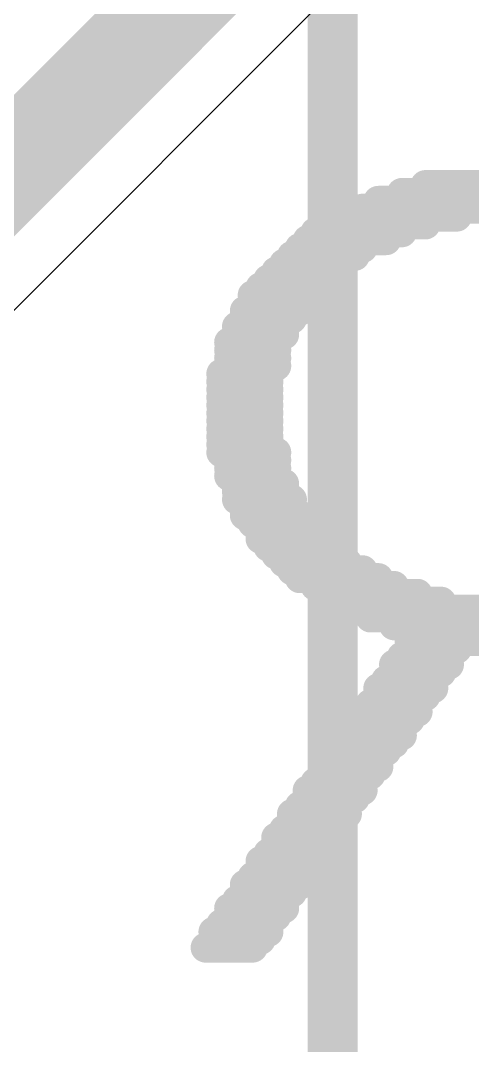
# Model space of a CAD drawing. Header units: inches. Extents: x -4 to 389, y 0 to 108.
# Drawn here: x 33.726 to 34.874, y 3.316 to 5.916 of the extents above; entities that cross this region are included whole.
import ezdxf

# ---------------------------------------------------------------- set-up
doc = ezdxf.new("R2010")
doc.units = ezdxf.units.IN
for name, color, linetype in [('Bottom Overlay', 54, 'Continuous'), ('Signal_1', 16, 'Continuous'), ('Top Overlay', 2, 'Continuous')]:
    doc.layers.add(name, color=color, linetype=linetype)

msp = doc.modelspace()

# ---------------------------------------------------------------- linework, layer by layer
at = {"layer": 'Bottom Overlay'}
for points in [[(34.6947, 5.4786, 0.0762, 0.0762, 0), (35.8513, 5.4786, 0.0762, 0.0762, 0)], [(34.7546, 5.4985, 0.0762, 0.0762, 0), (35.8513, 5.4985, 0.0762, 0.0762, 0)], [(34.6349, 5.4586, 0.0762, 0.0762, 0), (35.8513, 5.4586, 0.0762, 0.0762, 0)], [(34.595, 5.4387, 0.0762, 0.0762, 0), (35.8313, 5.4387, 0.0762, 0.0762, 0)], [(34.5153, 5.3988, 0.0762, 0.0762, 0), (34.7546, 5.3988, 0.0762, 0.0762, 0)], [(34.5552, 5.4187, 0.0762, 0.0762, 0), (34.8343, 5.4187, 0.0762, 0.0762, 0)], [(34.4754, 5.3789, 0.0762, 0.0762, 0), (34.6947, 5.3789, 0.0762, 0.0762, 0)], [(34.4555, 5.3589, 0.0762, 0.0762, 0), (34.6549, 5.3589, 0.0762, 0.0762, 0)], [(34.4156, 5.319, 0.0762, 0.0762, 0), (34.5751, 5.319, 0.0762, 0.0762, 0)], [(34.4355, 5.339, 0.0762, 0.0762, 0), (34.595, 5.339, 0.0762, 0.0762, 0)], [(34.3956, 5.2991, 0.0762, 0.0762, 0), (34.5352, 5.2991, 0.0762, 0.0762, 0)], [(34.3757, 5.2792, 0.0762, 0.0762, 0), (34.5153, 5.2792, 0.0762, 0.0762, 0)], [(34.3558, 5.2592, 0.0762, 0.0762, 0), (34.4953, 5.2592, 0.0762, 0.0762, 0)], [(34.3159, 5.2193, 0.0762, 0.0762, 0), (34.4555, 5.2193, 0.0762, 0.0762, 0)], [(34.3358, 5.2393, 0.0762, 0.0762, 0), (34.4754, 5.2393, 0.0762, 0.0762, 0)], [(34.3159, 5.1994, 0.0762, 0.0762, 0), (34.4355, 5.1994, 0.0762, 0.0762, 0)], [(34.2959, 5.1795, 0.0762, 0.0762, 0), (34.4355, 5.1795, 0.0762, 0.0762, 0)], [(34.276, 5.1396, 0.0762, 0.0762, 0), (34.3956, 5.1396, 0.0762, 0.0762, 0)], [(34.2959, 5.1595, 0.0762, 0.0762, 0), (34.4156, 5.1595, 0.0762, 0.0762, 0)], [(34.276, 5.1196, 0.0762, 0.0762, 0), (34.3956, 5.1196, 0.0762, 0.0762, 0)], [(34.2561, 5.0997, 0.0762, 0.0762, 0), (34.3757, 5.0997, 0.0762, 0.0762, 0)], [(34.2561, 5.0798, 0.0762, 0.0762, 0), (34.3757, 5.0798, 0.0762, 0.0762, 0)], [(34.2561, 5.0598, 0.0762, 0.0762, 0), (34.3757, 5.0598, 0.0762, 0.0762, 0)], [(34.2561, 5.0399, 0.0762, 0.0762, 0), (34.3757, 5.0399, 0.0762, 0.0762, 0)], [(34.2361, 5.0199, 0.0762, 0.0762, 0), (34.3558, 5.0199, 0.0762, 0.0762, 0)], [(34.2361, 5, 0.0762, 0.0762, 0), (34.3558, 5, 0.0762, 0.0762, 0)], [(34.2361, 4.9801, 0.0762, 0.0762, 0), (34.3558, 4.9801, 0.0762, 0.0762, 0)], [(34.2361, 4.9601, 0.0762, 0.0762, 0), (34.3558, 4.9601, 0.0762, 0.0762, 0)], [(34.2361, 4.9402, 0.0762, 0.0762, 0), (34.3558, 4.9402, 0.0762, 0.0762, 0)], [(34.2361, 4.9202, 0.0762, 0.0762, 0), (34.3558, 4.9202, 0.0762, 0.0762, 0)], [(34.2361, 4.9003, 0.0762, 0.0762, 0), (34.3558, 4.9003, 0.0762, 0.0762, 0)], [(34.2361, 4.8804, 0.0762, 0.0762, 0), (34.3558, 4.8804, 0.0762, 0.0762, 0)], [(34.2361, 4.8604, 0.0762, 0.0762, 0), (34.3558, 4.8604, 0.0762, 0.0762, 0)], [(34.2361, 4.8405, 0.0762, 0.0762, 0), (34.3558, 4.8405, 0.0762, 0.0762, 0)], [(34.2361, 4.8205, 0.0762, 0.0762, 0), (34.3757, 4.8205, 0.0762, 0.0762, 0)], [(34.2561, 4.8006, 0.0762, 0.0762, 0), (34.3757, 4.8006, 0.0762, 0.0762, 0)], [(34.2561, 4.7807, 0.0762, 0.0762, 0), (34.3757, 4.7807, 0.0762, 0.0762, 0)], [(34.2561, 4.7607, 0.0762, 0.0762, 0), (34.3757, 4.7607, 0.0762, 0.0762, 0)], [(34.276, 4.7408, 0.0762, 0.0762, 0), (34.3956, 4.7408, 0.0762, 0.0762, 0)], [(34.276, 4.7208, 0.0762, 0.0762, 0), (34.3956, 4.7208, 0.0762, 0.0762, 0)], [(34.276, 4.7009, 0.0762, 0.0762, 0), (34.4156, 4.7009, 0.0762, 0.0762, 0)], [(34.2959, 4.681, 0.0762, 0.0762, 0), (34.4156, 4.681, 0.0762, 0.0762, 0)], [(34.2959, 4.661, 0.0762, 0.0762, 0), (34.4355, 4.661, 0.0762, 0.0762, 0)], [(34.3159, 4.6411, 0.0762, 0.0762, 0), (34.4555, 4.6411, 0.0762, 0.0762, 0)], [(34.3358, 4.6211, 0.0762, 0.0762, 0), (34.4754, 4.6211, 0.0762, 0.0762, 0)], [(34.3358, 4.6012, 0.0762, 0.0762, 0), (34.4953, 4.6012, 0.0762, 0.0762, 0)], [(34.3558, 4.5813, 0.0762, 0.0762, 0), (34.5153, 4.5813, 0.0762, 0.0762, 0)], [(34.3757, 4.5613, 0.0762, 0.0762, 0), (34.5352, 4.5613, 0.0762, 0.0762, 0)], [(34.3956, 4.5414, 0.0762, 0.0762, 0), (34.5552, 4.5414, 0.0762, 0.0762, 0)], [(34.4156, 4.5214, 0.0762, 0.0762, 0), (34.595, 4.5214, 0.0762, 0.0762, 0)], [(34.4355, 4.5015, 0.0762, 0.0762, 0), (34.6349, 4.5015, 0.0762, 0.0762, 0)], [(34.4754, 4.4816, 0.0762, 0.0762, 0), (34.6748, 4.4816, 0.0762, 0.0762, 0)], [(34.4953, 4.4616, 0.0762, 0.0762, 0), (34.7346, 4.4616, 0.0762, 0.0762, 0)], [(34.5352, 4.4417, 0.0762, 0.0762, 0), (34.7944, 4.4417, 0.0762, 0.0762, 0)], [(34.5751, 4.4217, 0.0762, 0.0762, 0), (34.934, 4.4217, 0.0762, 0.0762, 0)], [(34.615, 4.4018, 0.0762, 0.0762, 0), (35.8513, 4.4018, 0.0762, 0.0762, 0)], [(34.6748, 4.3819, 0.0762, 0.0762, 0), (35.8513, 4.3819, 0.0762, 0.0762, 0)], [(34.7147, 4.3619, 0.0762, 0.0762, 0), (35.8513, 4.3619, 0.0762, 0.0762, 0)], [(34.7147, 4.342, 0.0762, 0.0762, 0), (35.8513, 4.342, 0.0762, 0.0762, 0)], [(34.7147, 4.322, 0.0762, 0.0762, 0), (34.8343, 4.322, 0.0762, 0.0762, 0)], [(34.6748, 4.2822, 0.0762, 0.0762, 0), (34.8144, 4.2822, 0.0762, 0.0762, 0)], [(34.6947, 4.3021, 0.0762, 0.0762, 0), (34.8144, 4.3021, 0.0762, 0.0762, 0)], [(34.6748, 4.2622, 0.0762, 0.0762, 0), (34.7944, 4.2622, 0.0762, 0.0762, 0)], [(34.6549, 4.2423, 0.0762, 0.0762, 0), (34.7745, 4.2423, 0.0762, 0.0762, 0)], [(34.6349, 4.2223, 0.0762, 0.0762, 0), (34.7745, 4.2223, 0.0762, 0.0762, 0)], [(34.6349, 4.2024, 0.0762, 0.0762, 0), (34.7546, 4.2024, 0.0762, 0.0762, 0)], [(34.615, 4.1825, 0.0762, 0.0762, 0), (34.7346, 4.1825, 0.0762, 0.0762, 0)], [(34.595, 4.1625, 0.0762, 0.0762, 0), (34.7346, 4.1625, 0.0762, 0.0762, 0)], [(34.5751, 4.1226, 0.0762, 0.0762, 0), (34.6947, 4.1226, 0.0762, 0.0762, 0)], [(34.595, 4.1426, 0.0762, 0.0762, 0), (34.7147, 4.1426, 0.0762, 0.0762, 0)], [(34.5552, 4.1027, 0.0762, 0.0762, 0), (34.6947, 4.1027, 0.0762, 0.0762, 0)], [(34.5352, 4.0828, 0.0762, 0.0762, 0), (34.6748, 4.0828, 0.0762, 0.0762, 0)], [(34.5352, 4.0628, 0.0762, 0.0762, 0), (34.6549, 4.0628, 0.0762, 0.0762, 0)], [(34.4953, 4.0229, 0.0762, 0.0762, 0), (34.6349, 4.0229, 0.0762, 0.0762, 0)], [(34.5153, 4.0429, 0.0762, 0.0762, 0), (34.6349, 4.0429, 0.0762, 0.0762, 0)], [(34.4953, 4.003, 0.0762, 0.0762, 0), (34.615, 4.003, 0.0762, 0.0762, 0)], [(34.4754, 3.9831, 0.0762, 0.0762, 0), (34.595, 3.9831, 0.0762, 0.0762, 0)], [(34.4555, 3.9631, 0.0762, 0.0762, 0), (34.595, 3.9631, 0.0762, 0.0762, 0)], [(34.4555, 3.9432, 0.0762, 0.0762, 0), (34.5751, 3.9432, 0.0762, 0.0762, 0)], [(34.4355, 3.9232, 0.0762, 0.0762, 0), (34.5552, 3.9232, 0.0762, 0.0762, 0)], [(34.4156, 3.9033, 0.0762, 0.0762, 0), (34.5552, 3.9033, 0.0762, 0.0762, 0)], [(34.3956, 3.8634, 0.0762, 0.0762, 0), (34.5153, 3.8634, 0.0762, 0.0762, 0)], [(34.4156, 3.8834, 0.0762, 0.0762, 0), (34.5352, 3.8834, 0.0762, 0.0762, 0)], [(34.3757, 3.8435, 0.0762, 0.0762, 0), (34.5153, 3.8435, 0.0762, 0.0762, 0)], [(34.3757, 3.8235, 0.0762, 0.0762, 0), (34.4953, 3.8235, 0.0762, 0.0762, 0)], [(34.3558, 3.8036, 0.0762, 0.0762, 0), (34.4754, 3.8036, 0.0762, 0.0762, 0)], [(34.3358, 3.7837, 0.0762, 0.0762, 0), (34.4754, 3.7837, 0.0762, 0.0762, 0)], [(34.3358, 3.7637, 0.0762, 0.0762, 0), (34.4555, 3.7637, 0.0762, 0.0762, 0)], [(34.3159, 3.7438, 0.0762, 0.0762, 0), (34.4355, 3.7438, 0.0762, 0.0762, 0)], [(34.2959, 3.7238, 0.0762, 0.0762, 0), (34.4355, 3.7238, 0.0762, 0.0762, 0)], [(34.276, 3.684, 0.0762, 0.0762, 0), (34.3956, 3.684, 0.0762, 0.0762, 0)], [(34.2959, 3.7039, 0.0762, 0.0762, 0), (34.4156, 3.7039, 0.0762, 0.0762, 0)], [(34.2561, 3.664, 0.0762, 0.0762, 0), (34.3956, 3.664, 0.0762, 0.0762, 0)], [(34.2561, 3.6441, 0.0762, 0.0762, 0), (34.3757, 3.6441, 0.0762, 0.0762, 0)], [(34.2162, 3.6042, 0.0762, 0.0762, 0), (34.3558, 3.6042, 0.0762, 0.0762, 0)], [(34.2361, 3.6241, 0.0762, 0.0762, 0), (34.3558, 3.6241, 0.0762, 0.0762, 0)], [(34.2162, 3.5843, 0.0762, 0.0762, 0), (34.3358, 3.5843, 0.0762, 0.0762, 0)], [(34.1962, 3.5643, 0.0762, 0.0762, 0), (34.3159, 3.5643, 0.0762, 0.0762, 0)]]:
    msp.add_lwpolyline(points, format="xyseb", dxfattribs=at)
for points in [[(34.6757, 5.4786, 0.0381, 0.0381, 1), (34.7138, 5.4786, 0.0381, 0.0381, 1)], [(34.7355, 5.4985, 0.0381, 0.0381, 1), (34.7736, 5.4985, 0.0381, 0.0381, 1)], [(34.6159, 5.4586, 0.0381, 0.0381, 1), (34.654, 5.4586, 0.0381, 0.0381, 1)], [(34.576, 5.4387, 0.0381, 0.0381, 1), (34.6141, 5.4387, 0.0381, 0.0381, 1)], [(34.4962, 5.3988, 0.0381, 0.0381, 1), (34.5343, 5.3988, 0.0381, 0.0381, 1)], [(34.5361, 5.4187, 0.0381, 0.0381, 1), (34.5742, 5.4187, 0.0381, 0.0381, 1)], [(34.7355, 5.3988, 0.0381, 0.0381, 1), (34.7736, 5.3988, 0.0381, 0.0381, 1)], [(34.8153, 5.4187, 0.0381, 0.0381, 1), (34.8534, 5.4187, 0.0381, 0.0381, 1)], [(34.4563, 5.3789, 0.0381, 0.0381, 1), (34.4944, 5.3789, 0.0381, 0.0381, 1)], [(34.6757, 5.3789, 0.0381, 0.0381, 1), (34.7138, 5.3789, 0.0381, 0.0381, 1)], [(34.4364, 5.3589, 0.0381, 0.0381, 1), (34.4745, 5.3589, 0.0381, 0.0381, 1)], [(34.6358, 5.3589, 0.0381, 0.0381, 1), (34.6739, 5.3589, 0.0381, 0.0381, 1)], [(34.3965, 5.319, 0.0381, 0.0381, 1), (34.4346, 5.319, 0.0381, 0.0381, 1)], [(34.4165, 5.339, 0.0381, 0.0381, 1), (34.4546, 5.339, 0.0381, 0.0381, 1)], [(34.5561, 5.319, 0.0381, 0.0381, 1), (34.5942, 5.319, 0.0381, 0.0381, 1)], [(34.576, 5.339, 0.0381, 0.0381, 1), (34.6141, 5.339, 0.0381, 0.0381, 1)], [(34.3766, 5.2991, 0.0381, 0.0381, 1), (34.4147, 5.2991, 0.0381, 0.0381, 1)], [(34.5162, 5.2991, 0.0381, 0.0381, 1), (34.5543, 5.2991, 0.0381, 0.0381, 1)], [(34.3566, 5.2792, 0.0381, 0.0381, 1), (34.3947, 5.2792, 0.0381, 0.0381, 1)], [(34.4962, 5.2792, 0.0381, 0.0381, 1), (34.5343, 5.2792, 0.0381, 0.0381, 1)], [(34.3367, 5.2592, 0.0381, 0.0381, 1), (34.3748, 5.2592, 0.0381, 0.0381, 1)], [(34.4763, 5.2592, 0.0381, 0.0381, 1), (34.5144, 5.2592, 0.0381, 0.0381, 1)], [(34.2968, 5.2193, 0.0381, 0.0381, 1), (34.3349, 5.2193, 0.0381, 0.0381, 1)], [(34.3168, 5.2393, 0.0381, 0.0381, 1), (34.3549, 5.2393, 0.0381, 0.0381, 1)], [(34.4364, 5.2193, 0.0381, 0.0381, 1), (34.4745, 5.2193, 0.0381, 0.0381, 1)], [(34.4563, 5.2393, 0.0381, 0.0381, 1), (34.4944, 5.2393, 0.0381, 0.0381, 1)], [(34.2968, 5.1994, 0.0381, 0.0381, 1), (34.3349, 5.1994, 0.0381, 0.0381, 1)], [(34.4165, 5.1994, 0.0381, 0.0381, 1), (34.4546, 5.1994, 0.0381, 0.0381, 1)], [(34.2769, 5.1795, 0.0381, 0.0381, 1), (34.315, 5.1795, 0.0381, 0.0381, 1)], [(34.4165, 5.1795, 0.0381, 0.0381, 1), (34.4546, 5.1795, 0.0381, 0.0381, 1)], [(34.2569, 5.1396, 0.0381, 0.0381, 1), (34.295, 5.1396, 0.0381, 0.0381, 1)], [(34.2769, 5.1595, 0.0381, 0.0381, 1), (34.315, 5.1595, 0.0381, 0.0381, 1)], [(34.3766, 5.1396, 0.0381, 0.0381, 1), (34.4147, 5.1396, 0.0381, 0.0381, 1)], [(34.3965, 5.1595, 0.0381, 0.0381, 1), (34.4346, 5.1595, 0.0381, 0.0381, 1)], [(34.2569, 5.1196, 0.0381, 0.0381, 1), (34.295, 5.1196, 0.0381, 0.0381, 1)], [(34.3766, 5.1196, 0.0381, 0.0381, 1), (34.4147, 5.1196, 0.0381, 0.0381, 1)], [(34.237, 5.0997, 0.0381, 0.0381, 1), (34.2751, 5.0997, 0.0381, 0.0381, 1)], [(34.3566, 5.0997, 0.0381, 0.0381, 1), (34.3947, 5.0997, 0.0381, 0.0381, 1)], [(34.237, 5.0798, 0.0381, 0.0381, 1), (34.2751, 5.0798, 0.0381, 0.0381, 1)], [(34.237, 5.0598, 0.0381, 0.0381, 1), (34.2751, 5.0598, 0.0381, 0.0381, 1)], [(34.3566, 5.0798, 0.0381, 0.0381, 1), (34.3947, 5.0798, 0.0381, 0.0381, 1)], [(34.3566, 5.0598, 0.0381, 0.0381, 1), (34.3947, 5.0598, 0.0381, 0.0381, 1)], [(34.237, 5.0399, 0.0381, 0.0381, 1), (34.2751, 5.0399, 0.0381, 0.0381, 1)], [(34.3566, 5.0399, 0.0381, 0.0381, 1), (34.3947, 5.0399, 0.0381, 0.0381, 1)], [(34.2171, 5.0199, 0.0381, 0.0381, 1), (34.2552, 5.0199, 0.0381, 0.0381, 1)], [(34.3367, 5.0199, 0.0381, 0.0381, 1), (34.3748, 5.0199, 0.0381, 0.0381, 1)], [(34.2171, 5, 0.0381, 0.0381, 1), (34.2552, 5, 0.0381, 0.0381, 1)], [(34.3367, 5, 0.0381, 0.0381, 1), (34.3748, 5, 0.0381, 0.0381, 1)], [(34.2171, 4.9801, 0.0381, 0.0381, 1), (34.2552, 4.9801, 0.0381, 0.0381, 1)], [(34.2171, 4.9601, 0.0381, 0.0381, 1), (34.2552, 4.9601, 0.0381, 0.0381, 1)], [(34.3367, 4.9801, 0.0381, 0.0381, 1), (34.3748, 4.9801, 0.0381, 0.0381, 1)], [(34.3367, 4.9601, 0.0381, 0.0381, 1), (34.3748, 4.9601, 0.0381, 0.0381, 1)], [(34.2171, 4.9402, 0.0381, 0.0381, 1), (34.2552, 4.9402, 0.0381, 0.0381, 1)], [(34.3367, 4.9402, 0.0381, 0.0381, 1), (34.3748, 4.9402, 0.0381, 0.0381, 1)], [(34.2171, 4.9202, 0.0381, 0.0381, 1), (34.2552, 4.9202, 0.0381, 0.0381, 1)], [(34.3367, 4.9202, 0.0381, 0.0381, 1), (34.3748, 4.9202, 0.0381, 0.0381, 1)], [(34.2171, 4.9003, 0.0381, 0.0381, 1), (34.2552, 4.9003, 0.0381, 0.0381, 1)], [(34.2171, 4.8804, 0.0381, 0.0381, 1), (34.2552, 4.8804, 0.0381, 0.0381, 1)], [(34.3367, 4.9003, 0.0381, 0.0381, 1), (34.3748, 4.9003, 0.0381, 0.0381, 1)], [(34.3367, 4.8804, 0.0381, 0.0381, 1), (34.3748, 4.8804, 0.0381, 0.0381, 1)], [(34.2171, 4.8604, 0.0381, 0.0381, 1), (34.2552, 4.8604, 0.0381, 0.0381, 1)], [(34.3367, 4.8604, 0.0381, 0.0381, 1), (34.3748, 4.8604, 0.0381, 0.0381, 1)], [(34.2171, 4.8405, 0.0381, 0.0381, 1), (34.2552, 4.8405, 0.0381, 0.0381, 1)], [(34.3367, 4.8405, 0.0381, 0.0381, 1), (34.3748, 4.8405, 0.0381, 0.0381, 1)], [(34.2171, 4.8205, 0.0381, 0.0381, 1), (34.2552, 4.8205, 0.0381, 0.0381, 1)], [(34.237, 4.8006, 0.0381, 0.0381, 1), (34.2751, 4.8006, 0.0381, 0.0381, 1)], [(34.3566, 4.8205, 0.0381, 0.0381, 1), (34.3947, 4.8205, 0.0381, 0.0381, 1)], [(34.3566, 4.8006, 0.0381, 0.0381, 1), (34.3947, 4.8006, 0.0381, 0.0381, 1)], [(34.237, 4.7807, 0.0381, 0.0381, 1), (34.2751, 4.7807, 0.0381, 0.0381, 1)], [(34.3566, 4.7807, 0.0381, 0.0381, 1), (34.3947, 4.7807, 0.0381, 0.0381, 1)], [(34.237, 4.7607, 0.0381, 0.0381, 1), (34.2751, 4.7607, 0.0381, 0.0381, 1)], [(34.3566, 4.7607, 0.0381, 0.0381, 1), (34.3947, 4.7607, 0.0381, 0.0381, 1)], [(34.2569, 4.7408, 0.0381, 0.0381, 1), (34.295, 4.7408, 0.0381, 0.0381, 1)], [(34.2569, 4.7208, 0.0381, 0.0381, 1), (34.295, 4.7208, 0.0381, 0.0381, 1)], [(34.3766, 4.7408, 0.0381, 0.0381, 1), (34.4147, 4.7408, 0.0381, 0.0381, 1)], [(34.3766, 4.7208, 0.0381, 0.0381, 1), (34.4147, 4.7208, 0.0381, 0.0381, 1)], [(34.2569, 4.7009, 0.0381, 0.0381, 1), (34.295, 4.7009, 0.0381, 0.0381, 1)], [(34.3965, 4.7009, 0.0381, 0.0381, 1), (34.4346, 4.7009, 0.0381, 0.0381, 1)], [(34.2769, 4.681, 0.0381, 0.0381, 1), (34.315, 4.681, 0.0381, 0.0381, 1)], [(34.3965, 4.681, 0.0381, 0.0381, 1), (34.4346, 4.681, 0.0381, 0.0381, 1)], [(34.2769, 4.661, 0.0381, 0.0381, 1), (34.315, 4.661, 0.0381, 0.0381, 1)], [(34.4165, 4.661, 0.0381, 0.0381, 1), (34.4546, 4.661, 0.0381, 0.0381, 1)], [(34.2968, 4.6411, 0.0381, 0.0381, 1), (34.3349, 4.6411, 0.0381, 0.0381, 1)], [(34.3168, 4.6211, 0.0381, 0.0381, 1), (34.3549, 4.6211, 0.0381, 0.0381, 1)], [(34.4364, 4.6411, 0.0381, 0.0381, 1), (34.4745, 4.6411, 0.0381, 0.0381, 1)], [(34.4563, 4.6211, 0.0381, 0.0381, 1), (34.4944, 4.6211, 0.0381, 0.0381, 1)], [(34.3168, 4.6012, 0.0381, 0.0381, 1), (34.3549, 4.6012, 0.0381, 0.0381, 1)], [(34.4763, 4.6012, 0.0381, 0.0381, 1), (34.5144, 4.6012, 0.0381, 0.0381, 1)], [(34.3367, 4.5813, 0.0381, 0.0381, 1), (34.3748, 4.5813, 0.0381, 0.0381, 1)], [(34.4962, 4.5813, 0.0381, 0.0381, 1), (34.5343, 4.5813, 0.0381, 0.0381, 1)], [(34.3566, 4.5613, 0.0381, 0.0381, 1), (34.3947, 4.5613, 0.0381, 0.0381, 1)], [(34.3766, 4.5414, 0.0381, 0.0381, 1), (34.4147, 4.5414, 0.0381, 0.0381, 1)], [(34.5162, 4.5613, 0.0381, 0.0381, 1), (34.5543, 4.5613, 0.0381, 0.0381, 1)], [(34.5361, 4.5414, 0.0381, 0.0381, 1), (34.5742, 4.5414, 0.0381, 0.0381, 1)], [(34.3965, 4.5214, 0.0381, 0.0381, 1), (34.4346, 4.5214, 0.0381, 0.0381, 1)], [(34.576, 4.5214, 0.0381, 0.0381, 1), (34.6141, 4.5214, 0.0381, 0.0381, 1)], [(34.4165, 4.5015, 0.0381, 0.0381, 1), (34.4546, 4.5015, 0.0381, 0.0381, 1)], [(34.6159, 4.5015, 0.0381, 0.0381, 1), (34.654, 4.5015, 0.0381, 0.0381, 1)], [(34.4563, 4.4816, 0.0381, 0.0381, 1), (34.4944, 4.4816, 0.0381, 0.0381, 1)], [(34.4763, 4.4616, 0.0381, 0.0381, 1), (34.5144, 4.4616, 0.0381, 0.0381, 1)], [(34.6558, 4.4816, 0.0381, 0.0381, 1), (34.6939, 4.4816, 0.0381, 0.0381, 1)], [(34.7156, 4.4616, 0.0381, 0.0381, 1), (34.7537, 4.4616, 0.0381, 0.0381, 1)], [(34.5162, 4.4417, 0.0381, 0.0381, 1), (34.5543, 4.4417, 0.0381, 0.0381, 1)], [(34.7754, 4.4417, 0.0381, 0.0381, 1), (34.8135, 4.4417, 0.0381, 0.0381, 1)], [(34.5561, 4.4217, 0.0381, 0.0381, 1), (34.5942, 4.4217, 0.0381, 0.0381, 1)], [(34.5959, 4.4018, 0.0381, 0.0381, 1), (34.634, 4.4018, 0.0381, 0.0381, 1)], [(34.6558, 4.3819, 0.0381, 0.0381, 1), (34.6939, 4.3819, 0.0381, 0.0381, 1)], [(34.6956, 4.3619, 0.0381, 0.0381, 1), (34.7337, 4.3619, 0.0381, 0.0381, 1)], [(34.6956, 4.342, 0.0381, 0.0381, 1), (34.7337, 4.342, 0.0381, 0.0381, 1)], [(34.6956, 4.322, 0.0381, 0.0381, 1), (34.7337, 4.322, 0.0381, 0.0381, 1)], [(34.8153, 4.322, 0.0381, 0.0381, 1), (34.8534, 4.322, 0.0381, 0.0381, 1)], [(34.6558, 4.2822, 0.0381, 0.0381, 1), (34.6939, 4.2822, 0.0381, 0.0381, 1)], [(34.6757, 4.3021, 0.0381, 0.0381, 1), (34.7138, 4.3021, 0.0381, 0.0381, 1)], [(34.7953, 4.3021, 0.0381, 0.0381, 1), (34.8334, 4.3021, 0.0381, 0.0381, 1)], [(34.7953, 4.2822, 0.0381, 0.0381, 1), (34.8334, 4.2822, 0.0381, 0.0381, 1)], [(34.6558, 4.2622, 0.0381, 0.0381, 1), (34.6939, 4.2622, 0.0381, 0.0381, 1)], [(34.7754, 4.2622, 0.0381, 0.0381, 1), (34.8135, 4.2622, 0.0381, 0.0381, 1)], [(34.6358, 4.2423, 0.0381, 0.0381, 1), (34.6739, 4.2423, 0.0381, 0.0381, 1)], [(34.7555, 4.2423, 0.0381, 0.0381, 1), (34.7936, 4.2423, 0.0381, 0.0381, 1)], [(34.6159, 4.2223, 0.0381, 0.0381, 1), (34.654, 4.2223, 0.0381, 0.0381, 1)], [(34.6159, 4.2024, 0.0381, 0.0381, 1), (34.654, 4.2024, 0.0381, 0.0381, 1)], [(34.7355, 4.2024, 0.0381, 0.0381, 1), (34.7736, 4.2024, 0.0381, 0.0381, 1)], [(34.7555, 4.2223, 0.0381, 0.0381, 1), (34.7936, 4.2223, 0.0381, 0.0381, 1)], [(34.5959, 4.1825, 0.0381, 0.0381, 1), (34.634, 4.1825, 0.0381, 0.0381, 1)], [(34.7156, 4.1825, 0.0381, 0.0381, 1), (34.7537, 4.1825, 0.0381, 0.0381, 1)], [(34.576, 4.1625, 0.0381, 0.0381, 1), (34.6141, 4.1625, 0.0381, 0.0381, 1)], [(34.7156, 4.1625, 0.0381, 0.0381, 1), (34.7537, 4.1625, 0.0381, 0.0381, 1)], [(34.5561, 4.1226, 0.0381, 0.0381, 1), (34.5942, 4.1226, 0.0381, 0.0381, 1)], [(34.576, 4.1426, 0.0381, 0.0381, 1), (34.6141, 4.1426, 0.0381, 0.0381, 1)], [(34.6757, 4.1226, 0.0381, 0.0381, 1), (34.7138, 4.1226, 0.0381, 0.0381, 1)], [(34.6956, 4.1426, 0.0381, 0.0381, 1), (34.7337, 4.1426, 0.0381, 0.0381, 1)], [(34.5361, 4.1027, 0.0381, 0.0381, 1), (34.5742, 4.1027, 0.0381, 0.0381, 1)], [(34.6757, 4.1027, 0.0381, 0.0381, 1), (34.7138, 4.1027, 0.0381, 0.0381, 1)], [(34.5162, 4.0828, 0.0381, 0.0381, 1), (34.5543, 4.0828, 0.0381, 0.0381, 1)], [(34.6558, 4.0828, 0.0381, 0.0381, 1), (34.6939, 4.0828, 0.0381, 0.0381, 1)], [(34.5162, 4.0628, 0.0381, 0.0381, 1), (34.5543, 4.0628, 0.0381, 0.0381, 1)], [(34.6358, 4.0628, 0.0381, 0.0381, 1), (34.6739, 4.0628, 0.0381, 0.0381, 1)], [(34.4763, 4.0229, 0.0381, 0.0381, 1), (34.5144, 4.0229, 0.0381, 0.0381, 1)], [(34.4962, 4.0429, 0.0381, 0.0381, 1), (34.5343, 4.0429, 0.0381, 0.0381, 1)], [(34.6159, 4.0429, 0.0381, 0.0381, 1), (34.654, 4.0429, 0.0381, 0.0381, 1)], [(34.6159, 4.0229, 0.0381, 0.0381, 1), (34.654, 4.0229, 0.0381, 0.0381, 1)], [(34.4763, 4.003, 0.0381, 0.0381, 1), (34.5144, 4.003, 0.0381, 0.0381, 1)], [(34.5959, 4.003, 0.0381, 0.0381, 1), (34.634, 4.003, 0.0381, 0.0381, 1)], [(34.4563, 3.9831, 0.0381, 0.0381, 1), (34.4944, 3.9831, 0.0381, 0.0381, 1)], [(34.576, 3.9831, 0.0381, 0.0381, 1), (34.6141, 3.9831, 0.0381, 0.0381, 1)], [(34.4364, 3.9631, 0.0381, 0.0381, 1), (34.4745, 3.9631, 0.0381, 0.0381, 1)], [(34.4364, 3.9432, 0.0381, 0.0381, 1), (34.4745, 3.9432, 0.0381, 0.0381, 1)], [(34.5561, 3.9432, 0.0381, 0.0381, 1), (34.5942, 3.9432, 0.0381, 0.0381, 1)], [(34.576, 3.9631, 0.0381, 0.0381, 1), (34.6141, 3.9631, 0.0381, 0.0381, 1)], [(34.4165, 3.9232, 0.0381, 0.0381, 1), (34.4546, 3.9232, 0.0381, 0.0381, 1)], [(34.5361, 3.9232, 0.0381, 0.0381, 1), (34.5742, 3.9232, 0.0381, 0.0381, 1)], [(34.3965, 3.9033, 0.0381, 0.0381, 1), (34.4346, 3.9033, 0.0381, 0.0381, 1)], [(34.5361, 3.9033, 0.0381, 0.0381, 1), (34.5742, 3.9033, 0.0381, 0.0381, 1)], [(34.3766, 3.8634, 0.0381, 0.0381, 1), (34.4147, 3.8634, 0.0381, 0.0381, 1)], [(34.3965, 3.8834, 0.0381, 0.0381, 1), (34.4346, 3.8834, 0.0381, 0.0381, 1)], [(34.4962, 3.8634, 0.0381, 0.0381, 1), (34.5343, 3.8634, 0.0381, 0.0381, 1)], [(34.5162, 3.8834, 0.0381, 0.0381, 1), (34.5543, 3.8834, 0.0381, 0.0381, 1)], [(34.3566, 3.8435, 0.0381, 0.0381, 1), (34.3947, 3.8435, 0.0381, 0.0381, 1)], [(34.4962, 3.8435, 0.0381, 0.0381, 1), (34.5343, 3.8435, 0.0381, 0.0381, 1)], [(34.3566, 3.8235, 0.0381, 0.0381, 1), (34.3947, 3.8235, 0.0381, 0.0381, 1)], [(34.4763, 3.8235, 0.0381, 0.0381, 1), (34.5144, 3.8235, 0.0381, 0.0381, 1)], [(34.3367, 3.8036, 0.0381, 0.0381, 1), (34.3748, 3.8036, 0.0381, 0.0381, 1)], [(34.4563, 3.8036, 0.0381, 0.0381, 1), (34.4944, 3.8036, 0.0381, 0.0381, 1)], [(34.3168, 3.7837, 0.0381, 0.0381, 1), (34.3549, 3.7837, 0.0381, 0.0381, 1)], [(34.3168, 3.7637, 0.0381, 0.0381, 1), (34.3549, 3.7637, 0.0381, 0.0381, 1)], [(34.4364, 3.7637, 0.0381, 0.0381, 1), (34.4745, 3.7637, 0.0381, 0.0381, 1)], [(34.4563, 3.7837, 0.0381, 0.0381, 1), (34.4944, 3.7837, 0.0381, 0.0381, 1)], [(34.2968, 3.7438, 0.0381, 0.0381, 1), (34.3349, 3.7438, 0.0381, 0.0381, 1)], [(34.4165, 3.7438, 0.0381, 0.0381, 1), (34.4546, 3.7438, 0.0381, 0.0381, 1)], [(34.2769, 3.7238, 0.0381, 0.0381, 1), (34.315, 3.7238, 0.0381, 0.0381, 1)], [(34.4165, 3.7238, 0.0381, 0.0381, 1), (34.4546, 3.7238, 0.0381, 0.0381, 1)], [(34.2569, 3.684, 0.0381, 0.0381, 1), (34.295, 3.684, 0.0381, 0.0381, 1)], [(34.2769, 3.7039, 0.0381, 0.0381, 1), (34.315, 3.7039, 0.0381, 0.0381, 1)], [(34.3766, 3.684, 0.0381, 0.0381, 1), (34.4147, 3.684, 0.0381, 0.0381, 1)], [(34.3965, 3.7039, 0.0381, 0.0381, 1), (34.4346, 3.7039, 0.0381, 0.0381, 1)], [(34.237, 3.664, 0.0381, 0.0381, 1), (34.2751, 3.664, 0.0381, 0.0381, 1)], [(34.3766, 3.664, 0.0381, 0.0381, 1), (34.4147, 3.664, 0.0381, 0.0381, 1)], [(34.237, 3.6441, 0.0381, 0.0381, 1), (34.2751, 3.6441, 0.0381, 0.0381, 1)], [(34.3566, 3.6441, 0.0381, 0.0381, 1), (34.3947, 3.6441, 0.0381, 0.0381, 1)], [(34.1971, 3.6042, 0.0381, 0.0381, 1), (34.2352, 3.6042, 0.0381, 0.0381, 1)], [(34.2171, 3.6241, 0.0381, 0.0381, 1), (34.2552, 3.6241, 0.0381, 0.0381, 1)], [(34.3367, 3.6241, 0.0381, 0.0381, 1), (34.3748, 3.6241, 0.0381, 0.0381, 1)], [(34.3367, 3.6042, 0.0381, 0.0381, 1), (34.3748, 3.6042, 0.0381, 0.0381, 1)], [(34.1971, 3.5843, 0.0381, 0.0381, 1), (34.2352, 3.5843, 0.0381, 0.0381, 1)], [(34.3168, 3.5843, 0.0381, 0.0381, 1), (34.3549, 3.5843, 0.0381, 0.0381, 1)], [(34.1772, 3.5643, 0.0381, 0.0381, 1), (34.2153, 3.5643, 0.0381, 0.0381, 1)], [(34.2968, 3.5643, 0.0381, 0.0381, 1), (34.3349, 3.5643, 0.0381, 0.0381, 1)]]:
    msp.add_lwpolyline(points, format="xyseb", close=True, dxfattribs=at)
at = {"layer": 'Signal_1'}
msp.add_line((28.8785, 0.3503), (43.5917, 15.0635), dxfattribs=at)
msp.add_lwpolyline([(28.6954, 0.5334, 0.254, 0.254, 0), (43.4086, 15.2466, 0.254, 0.254, 0)], format="xyseb", dxfattribs=at)
at = {"layer": 'Top Overlay'}
msp.add_lwpolyline([(34.5192, 2.0662, 0.127, 0.127, 0), (34.5192, 6.3662, 0.127, 0.127, 0)], format="xyseb", dxfattribs=at)

doc.saveas('drawing.dxf')
